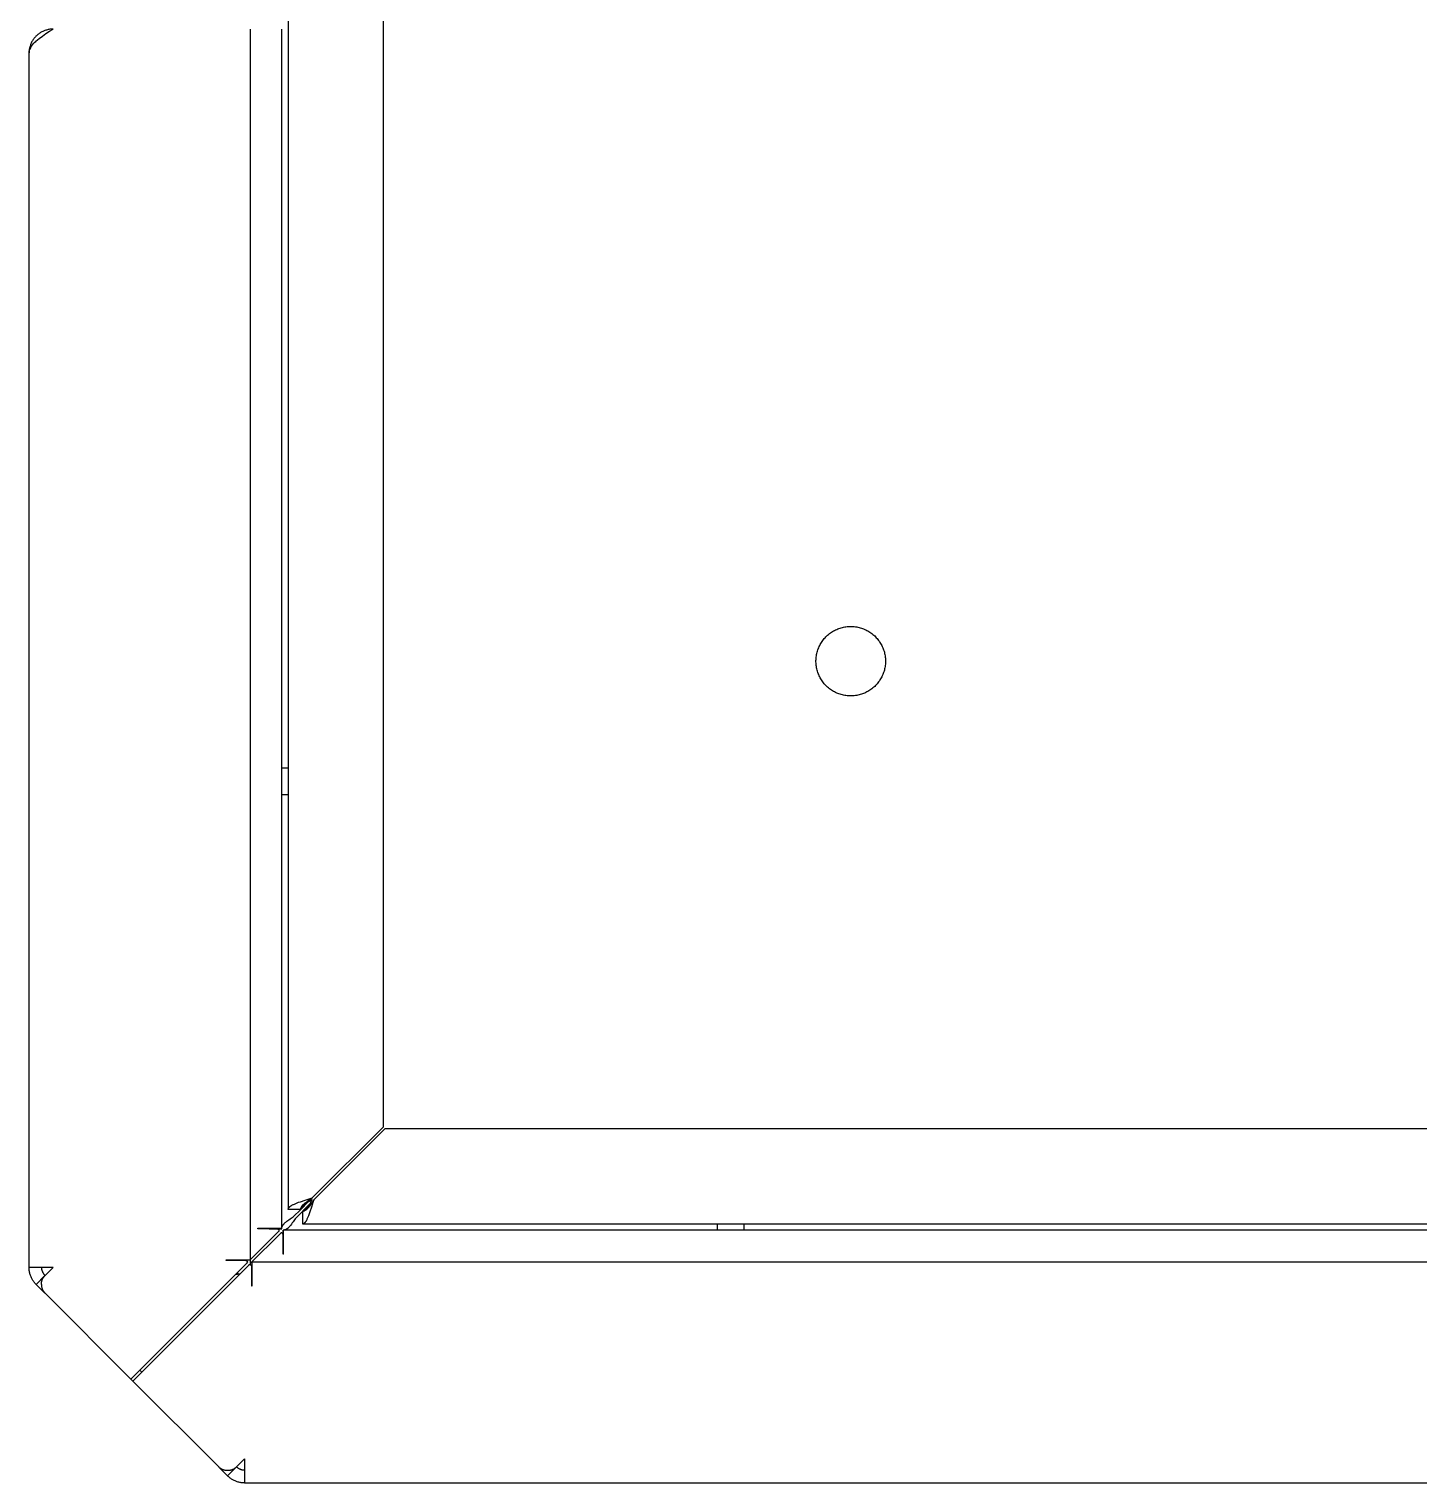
# Model space of a CAD drawing. Header units: millimetres. Extents: x -665 to 1920, y -373 to 1434.
# Drawn here: x 481.9 to 701.8, y -0.3 to 229.7 of the extents above; entities that cross this region are included whole.
import ezdxf

# ---------------------------------------------------------------- set-up
doc = ezdxf.new("R2010")
doc.units = ezdxf.units.MM
doc.header["$MEASUREMENT"] = 0
doc.layers.add('Utwórz2D linie widoczne', color=7, linetype='Continuous', true_color=0x000000)

msp = doc.modelspace()

# ---------------------------------------------------------------- linework, layer by layer
at = {"layer": 'Utwórz2D linie widoczne'}
for p, q in [((522.91, 416.43), (522.91, 43)), ((537.91, 403.43), (537.91, 56)), ((482.37, 227.74), (482.31, 227.62)), ((482.44, 227.85), (482.37, 227.74)), ((482.51, 227.96), (482.44, 227.85)), ((482.58, 228.07), (482.51, 227.96)), ((482.66, 228.18), (482.58, 228.07)), ((482.74, 228.28), (482.66, 228.18)), ((482.82, 228.38), (482.74, 228.28)), ((482.91, 228.48), (482.82, 228.38)), ((482.99, 227.79), (482.85, 227.65)), ((483, 228.58), (482.91, 228.48)), ((482.99, 227.79), (483.51, 228.21)), ((483.09, 228.67), (483, 228.58)), ((483.19, 228.76), (483.09, 228.67)), ((483.29, 228.84), (483.19, 228.76)), ((483.39, 228.93), (483.29, 228.84)), ((483.49, 229.01), (483.39, 228.93)), ((483.6, 229.08), (483.49, 229.01)), ((483.51, 228.21), (484.04, 228.61)), ((483.71, 229.15), (483.6, 229.08)), ((483.83, 229.22), (483.71, 229.15)), ((483.94, 229.28), (483.83, 229.22)), ((484.06, 229.34), (483.94, 229.28)), ((484.04, 228.61), (484.58, 229)), ((484.18, 229.39), (484.06, 229.34)), ((484.3, 229.45), (484.18, 229.39)), ((484.42, 229.49), (484.3, 229.45)), ((484.55, 229.53), (484.42, 229.49)), ((484.67, 229.57), (484.55, 229.53)), ((484.58, 229), (485.14, 229.37)), ((484.8, 229.61), (484.67, 229.57)), ((484.93, 229.64), (484.8, 229.61)), ((485.06, 229.66), (484.93, 229.64)), ((485.19, 229.68), (485.06, 229.66)), ((485.14, 229.37), (485.71, 229.72)), ((485.32, 229.7), (485.19, 229.68)), ((485.45, 229.71), (485.32, 229.7)), ((485.58, 229.71), (485.45, 229.71)), ((485.71, 229.72), (485.58, 229.71)), ((516.91, 229.72), (516.91, 35)), ((521.91, 40), (521.91, 229.72)), ((481.92, 226.24), (481.91, 226.11)), ((481.91, 226.11), (481.91, 225.98)), ((481.91, 226.02), (481.92, 226.07)), ((481.91, 225.97), (481.91, 226.02)), ((481.91, 225.92), (481.91, 225.97)), ((481.91, 33.82), (481.91, 225.92)), ((481.94, 226.37), (481.92, 226.24)), ((481.92, 226.12), (481.93, 226.17)), ((481.92, 226.07), (481.92, 226.12)), ((481.93, 226.17), (481.94, 226.22)), ((481.95, 226.5), (481.94, 226.37)), ((481.94, 226.22), (481.95, 226.27)), ((481.98, 226.63), (481.95, 226.5)), ((481.95, 226.27), (481.96, 226.32)), ((481.96, 226.32), (481.98, 226.37)), ((482, 226.76), (481.98, 226.63)), ((481.98, 226.37), (481.99, 226.42)), ((482.01, 226.48), (481.99, 226.42)), ((482.03, 226.88), (482, 226.76)), ((482.04, 226.54), (482.01, 226.48)), ((482.07, 227.01), (482.03, 226.88)), ((482.06, 226.6), (482.04, 226.54)), ((482.09, 226.66), (482.06, 226.6)), ((482.11, 227.14), (482.07, 227.01)), ((482.12, 226.72), (482.09, 226.66)), ((482.15, 227.26), (482.11, 227.14)), ((482.15, 226.78), (482.12, 226.72)), ((482.2, 227.38), (482.15, 227.26)), ((482.18, 226.84), (482.15, 226.78)), ((482.18, 226.84), (482.58, 227.37)), ((482.26, 227.5), (482.2, 227.38)), ((482.31, 227.62), (482.26, 227.5)), ((482.71, 227.52), (482.58, 227.37)), ((482.85, 227.65), (482.71, 227.52)), ((607.73, 133.29), (607.86, 133.43)), ((607.86, 133.43), (607.99, 133.57)), ((607.99, 133.57), (608.12, 133.71)), ((608.12, 133.71), (608.26, 133.83)), ((608.26, 133.83), (608.41, 133.96)), ((608.41, 133.96), (608.56, 134.08)), ((608.56, 134.08), (608.71, 134.19)), ((608.71, 134.19), (608.87, 134.3)), ((608.87, 134.3), (609.03, 134.4)), ((609.03, 134.4), (609.19, 134.5)), ((609.19, 134.5), (609.35, 134.59)), ((609.35, 134.59), (609.52, 134.67)), ((609.52, 134.67), (609.7, 134.75)), ((609.7, 134.75), (609.87, 134.83)), ((609.87, 134.83), (610.05, 134.89)), ((610.05, 134.89), (610.23, 134.95)), ((610.23, 134.95), (610.41, 135.01)), ((610.41, 135.01), (610.59, 135.06)), ((610.59, 135.06), (610.78, 135.1)), ((610.78, 135.1), (610.97, 135.14)), ((610.97, 135.14), (611.15, 135.16)), ((611.15, 135.16), (611.34, 135.19)), ((611.34, 135.19), (611.53, 135.2)), ((611.53, 135.2), (611.72, 135.21)), ((611.72, 135.21), (611.91, 135.22)), ((611.91, 135.22), (612.1, 135.21)), ((612.1, 135.21), (612.29, 135.2)), ((612.29, 135.2), (612.48, 135.19)), ((612.48, 135.19), (612.67, 135.16)), ((612.67, 135.16), (612.86, 135.14)), ((612.86, 135.14), (613.04, 135.1)), ((613.04, 135.1), (613.23, 135.06)), ((613.23, 135.06), (613.41, 135.01)), ((613.41, 135.01), (613.59, 134.95)), ((613.59, 134.95), (613.77, 134.89)), ((613.77, 134.89), (613.95, 134.83)), ((613.95, 134.83), (614.12, 134.75)), ((614.12, 134.75), (614.3, 134.67)), ((614.3, 134.67), (614.47, 134.59)), ((614.47, 134.59), (614.63, 134.5)), ((614.63, 134.5), (614.8, 134.4)), ((614.8, 134.4), (614.96, 134.3)), ((614.96, 134.3), (615.11, 134.19)), ((615.11, 134.19), (615.27, 134.08)), ((615.27, 134.08), (615.41, 133.96)), ((615.41, 133.96), (615.56, 133.83)), ((615.56, 133.83), (615.7, 133.71)), ((615.7, 133.71), (615.83, 133.57)), ((615.83, 133.57), (615.96, 133.43)), ((615.96, 133.43), (616.09, 133.29)), ((606.55, 130.94), (606.59, 131.13)), ((606.59, 131.13), (606.65, 131.31)), ((606.65, 131.31), (606.7, 131.49)), ((606.7, 131.49), (606.77, 131.67)), ((606.77, 131.67), (606.84, 131.84)), ((606.84, 131.84), (606.92, 132.02)), ((606.92, 132.02), (607, 132.19)), ((607, 132.19), (607.09, 132.36)), ((607.09, 132.36), (607.18, 132.52)), ((607.18, 132.52), (607.28, 132.68)), ((607.28, 132.68), (607.38, 132.84)), ((607.38, 132.84), (607.5, 133)), ((607.5, 133), (607.61, 133.15)), ((607.61, 133.15), (607.73, 133.29)), ((616.09, 133.29), (616.21, 133.15)), ((616.21, 133.15), (616.33, 133)), ((616.33, 133), (616.44, 132.84)), ((616.44, 132.84), (616.54, 132.68)), ((616.54, 132.68), (616.64, 132.52)), ((616.64, 132.52), (616.74, 132.36)), ((616.74, 132.36), (616.82, 132.19)), ((616.82, 132.19), (616.91, 132.02)), ((616.91, 132.02), (616.98, 131.84)), ((616.98, 131.84), (617.05, 131.67)), ((617.05, 131.67), (617.12, 131.49)), ((617.12, 131.49), (617.18, 131.31)), ((617.18, 131.31), (617.23, 131.13)), ((617.23, 131.13), (617.27, 130.94)), ((606.41, 129.81), (606.42, 130)), ((606.41, 129.62), (606.41, 129.81)), ((606.42, 129.43), (606.41, 129.62)), ((606.42, 130), (606.43, 130.19)), ((606.43, 129.24), (606.42, 129.43)), ((606.43, 130.19), (606.45, 130.38)), ((606.45, 129.05), (606.43, 129.24)), ((606.45, 130.38), (606.48, 130.57)), ((606.48, 128.87), (606.45, 129.05)), ((606.48, 130.57), (606.51, 130.76)), ((606.51, 128.68), (606.48, 128.87)), ((606.51, 130.76), (606.55, 130.94)), ((617.27, 130.94), (617.31, 130.76)), ((617.31, 130.76), (617.34, 130.57)), ((617.34, 128.87), (617.31, 128.68)), ((617.34, 130.57), (617.37, 130.38)), ((617.37, 129.05), (617.34, 128.87)), ((617.37, 130.38), (617.39, 130.19)), ((617.39, 129.24), (617.37, 129.05)), ((617.39, 130.19), (617.4, 130)), ((617.4, 129.43), (617.39, 129.24)), ((617.4, 130), (617.41, 129.81)), ((617.41, 129.62), (617.4, 129.43)), ((617.41, 129.81), (617.41, 129.62)), ((606.55, 128.49), (606.51, 128.68)), ((606.59, 128.31), (606.55, 128.49)), ((606.65, 128.13), (606.59, 128.31)), ((606.7, 127.95), (606.65, 128.13)), ((606.77, 127.77), (606.7, 127.95)), ((606.84, 127.59), (606.77, 127.77)), ((606.92, 127.42), (606.84, 127.59)), ((607, 127.25), (606.92, 127.42)), ((607.09, 127.08), (607, 127.25)), ((607.18, 126.91), (607.09, 127.08)), ((607.28, 126.75), (607.18, 126.91)), ((607.38, 126.59), (607.28, 126.75)), ((607.5, 126.44), (607.38, 126.59)), ((616.44, 126.59), (616.33, 126.44)), ((616.54, 126.75), (616.44, 126.59)), ((616.64, 126.91), (616.54, 126.75)), ((616.74, 127.08), (616.64, 126.91)), ((616.82, 127.25), (616.74, 127.08)), ((616.91, 127.42), (616.82, 127.25)), ((616.98, 127.59), (616.91, 127.42)), ((617.05, 127.77), (616.98, 127.59)), ((617.12, 127.95), (617.05, 127.77)), ((617.18, 128.13), (617.12, 127.95)), ((617.23, 128.31), (617.18, 128.13)), ((617.27, 128.49), (617.23, 128.31)), ((617.31, 128.68), (617.27, 128.49)), ((607.61, 126.29), (607.5, 126.44)), ((607.73, 126.14), (607.61, 126.29)), ((607.86, 126), (607.73, 126.14)), ((607.99, 125.86), (607.86, 126)), ((608.12, 125.73), (607.99, 125.86)), ((608.26, 125.6), (608.12, 125.73)), ((608.41, 125.48), (608.26, 125.6)), ((608.56, 125.36), (608.41, 125.48)), ((608.71, 125.25), (608.56, 125.36)), ((608.87, 125.14), (608.71, 125.25)), ((609.03, 125.03), (608.87, 125.14)), ((609.19, 124.94), (609.03, 125.03)), ((609.35, 124.85), (609.19, 124.94)), ((609.52, 124.76), (609.35, 124.85)), ((609.7, 124.68), (609.52, 124.76)), ((609.87, 124.61), (609.7, 124.68)), ((610.05, 124.54), (609.87, 124.61)), ((610.23, 124.48), (610.05, 124.54)), ((610.41, 124.43), (610.23, 124.48)), ((610.59, 124.38), (610.41, 124.43)), ((610.78, 124.33), (610.59, 124.38)), ((610.97, 124.3), (610.78, 124.33)), ((611.15, 124.27), (610.97, 124.3)), ((611.34, 124.25), (611.15, 124.27)), ((611.53, 124.23), (611.34, 124.25)), ((611.72, 124.22), (611.53, 124.23)), ((611.91, 124.22), (611.72, 124.22)), ((612.1, 124.22), (611.91, 124.22)), ((612.29, 124.23), (612.1, 124.22)), ((612.48, 124.25), (612.29, 124.23)), ((612.67, 124.27), (612.48, 124.25)), ((612.86, 124.3), (612.67, 124.27)), ((613.04, 124.33), (612.86, 124.3)), ((613.23, 124.38), (613.04, 124.33)), ((613.41, 124.43), (613.23, 124.38)), ((613.59, 124.48), (613.41, 124.43)), ((613.77, 124.54), (613.59, 124.48)), ((613.95, 124.61), (613.77, 124.54)), ((614.12, 124.68), (613.95, 124.61)), ((614.3, 124.76), (614.12, 124.68)), ((614.47, 124.85), (614.3, 124.76)), ((614.63, 124.94), (614.47, 124.85)), ((614.8, 125.03), (614.63, 124.94)), ((614.96, 125.14), (614.8, 125.03)), ((615.11, 125.25), (614.96, 125.14)), ((615.27, 125.36), (615.11, 125.25)), ((615.41, 125.48), (615.27, 125.36)), ((615.56, 125.6), (615.41, 125.48)), ((615.7, 125.73), (615.56, 125.6)), ((615.83, 125.86), (615.7, 125.73)), ((615.96, 126), (615.83, 125.86)), ((616.09, 126.14), (615.96, 126)), ((616.21, 126.29), (616.09, 126.14)), ((616.33, 126.44), (616.21, 126.29)), ((522.91, 112.82), (521.91, 112.82)), ((521.91, 108.62), (522.91, 108.62)), ((537.91, 56), (526.71, 44.8)), ((538.19, 55.72), (526.99, 44.52)), ((885.63, 55.72), (538.19, 55.72)), ((523.58, 43.69), (523.68, 43.74)), ((523.68, 43.74), (523.77, 43.79)), ((523.77, 43.79), (523.89, 43.84)), ((523.89, 43.84), (524.01, 43.89)), ((526.37, 43.9), (523.99, 41.52)), ((524.01, 43.89), (524.24, 43.99)), ((524.24, 43.99), (524.55, 44.11)), ((524.55, 44.11), (524.85, 44.21)), ((524.85, 44.21), (525.61, 44.46)), ((524.91, 43), (526.07, 44.17)), ((525.23, 43.69), (525.27, 43.74)), ((525.27, 43.74), (525.32, 43.79)), ((525.32, 43.79), (525.37, 43.84)), ((525.41, 43.74), (525.35, 43.69)), ((525.37, 43.84), (525.43, 43.89)), ((525.47, 43.78), (525.41, 43.74)), ((525.43, 43.89), (525.48, 43.94)), ((525.52, 43.82), (525.47, 43.78)), ((525.48, 43.94), (525.54, 43.99)), ((525.58, 43.86), (525.52, 43.82)), ((525.54, 43.99), (525.61, 44.05)), ((525.72, 43.95), (525.58, 43.86)), ((525.61, 44.46), (526.71, 44.8)), ((525.61, 44.05), (525.68, 44.1)), ((525.68, 44.1), (525.83, 44.21)), ((525.86, 44.04), (525.72, 43.95)), ((525.83, 44.21), (526.01, 44.34)), ((526.03, 44.14), (525.86, 44.04)), ((526.01, 44.34), (526.19, 44.46)), ((526.71, 44.52), (526.03, 44.14)), ((526.19, 44.46), (526.71, 44.8)), ((526.24, 43.67), (526.34, 43.84)), ((526.34, 43.84), (526.71, 44.52)), ((526.53, 43.81), (526.41, 43.64)), ((526.66, 43.99), (526.53, 43.81)), ((526.99, 44.52), (526.66, 43.99)), ((526.66, 43.41), (526.99, 44.52)), ((522.91, 43.05), (522.92, 43.06)), ((522.91, 43.03), (522.91, 43.05)), ((522.91, 43.02), (522.91, 43.03)), ((522.91, 43.01), (522.91, 43.02)), ((522.91, 43), (522.91, 43.01)), ((524.91, 43), (522.91, 43)), ((522.92, 43.09), (522.92, 43.1)), ((522.92, 43.1), (522.93, 43.1)), ((522.92, 43.08), (522.92, 43.09)), ((522.92, 43.07), (522.92, 43.08)), ((522.92, 43.06), (522.92, 43.07)), ((522.93, 43.12), (522.94, 43.13)), ((522.93, 43.1), (522.93, 43.12)), ((522.94, 43.14), (522.95, 43.15)), ((522.94, 43.13), (522.94, 43.14)), ((522.95, 43.17), (522.96, 43.18)), ((522.95, 43.15), (522.95, 43.17)), ((522.96, 43.19), (522.97, 43.2)), ((522.96, 43.18), (522.96, 43.19)), ((522.97, 43.2), (522.98, 43.21)), ((522.98, 43.23), (522.99, 43.24)), ((522.98, 43.21), (522.98, 43.23)), ((522.99, 43.24), (523, 43.25)), ((523, 43.25), (523.01, 43.26)), ((523.01, 43.26), (523.02, 43.27)), ((523.02, 43.28), (523.04, 43.29)), ((523.02, 43.27), (523.02, 43.28)), ((523.03, 41.36), (523.2, 41.48)), ((523.04, 43.29), (523.05, 43.31)), ((523.05, 43.31), (523.06, 43.32)), ((523.06, 43.32), (523.07, 43.33)), ((523.07, 43.33), (523.1, 43.36)), ((523.1, 43.36), (523.12, 43.38)), ((523.12, 43.38), (523.15, 43.41)), ((523.15, 43.41), (523.18, 43.43)), ((523.18, 43.43), (523.21, 43.46)), ((523.2, 41.48), (523.71, 41.8)), ((523.21, 43.46), (523.24, 43.48)), ((523.24, 43.48), (523.28, 43.51)), ((523.28, 43.51), (523.32, 43.54)), ((523.32, 43.54), (523.36, 43.56)), ((523.36, 43.56), (523.4, 43.58)), ((523.4, 43.58), (523.49, 43.64)), ((523.49, 43.64), (523.58, 43.69)), ((523.99, 41.52), (523.67, 41.01)), ((523.71, 41.8), (524.91, 43)), ((524.91, 43.07), (524.92, 43.1)), ((524.91, 43.05), (524.91, 43.07)), ((524.92, 43.07), (524.91, 43.06)), ((524.91, 43.06), (524.91, 43.05)), ((524.91, 43.02), (524.91, 43.05)), ((524.91, 43), (524.91, 43.02)), ((524.92, 43.12), (524.93, 43.14)), ((524.92, 43.1), (524.92, 43.12)), ((524.93, 43.12), (524.92, 43.11)), ((524.92, 43.11), (524.92, 43.1)), ((524.92, 43.1), (524.92, 43.09)), ((524.92, 43.09), (524.92, 43.08)), ((524.92, 43.08), (524.92, 43.07)), ((524.93, 43.17), (524.94, 43.19)), ((524.93, 43.14), (524.93, 43.17)), ((524.94, 43.16), (524.93, 43.14)), ((524.93, 43.14), (524.93, 43.12)), ((524.94, 43.22), (524.95, 43.24)), ((524.94, 43.19), (524.94, 43.22)), ((524.95, 43.2), (524.94, 43.18)), ((524.94, 43.18), (524.94, 43.16)), ((524.95, 43.24), (524.96, 43.26)), ((524.96, 43.22), (524.95, 43.2)), ((524.96, 43.26), (524.97, 43.29)), ((524.97, 43.24), (524.96, 43.22)), ((524.97, 43.29), (524.98, 43.31)), ((524.98, 43.26), (524.97, 43.24)), ((524.98, 43.31), (524.99, 43.34)), ((524.99, 43.28), (524.98, 43.26)), ((524.99, 43.34), (525, 43.36)), ((525, 43.3), (524.99, 43.28)), ((525, 43.36), (525.01, 43.38)), ((525.01, 43.32), (525, 43.3)), ((525.01, 43.38), (525.02, 43.41)), ((525.02, 43.34), (525.01, 43.32)), ((525.02, 43.41), (525.04, 43.44)), ((525.03, 43.36), (525.02, 43.34)), ((525.05, 43.38), (525.03, 43.36)), ((525.04, 43.44), (525.05, 43.46)), ((525.05, 43.46), (525.07, 43.49)), ((525.07, 43.4), (525.05, 43.38)), ((525.07, 43.49), (525.09, 43.51)), ((525.08, 43.42), (525.07, 43.4)), ((525.1, 43.44), (525.08, 43.42)), ((525.09, 43.51), (525.1, 43.54)), ((525.1, 43.54), (525.12, 43.56)), ((525.11, 43.46), (525.1, 43.44)), ((525.13, 43.48), (525.11, 43.46)), ((525.12, 43.56), (525.14, 43.58)), ((525.17, 43.52), (525.13, 43.48)), ((525.14, 43.58), (525.16, 43.61)), ((525.16, 43.61), (525.18, 43.64)), ((525.19, 43.54), (525.17, 43.52)), ((525.18, 43.64), (525.23, 43.69)), ((525.21, 43.57), (525.19, 43.54)), ((525.22, 42.72), (525.19, 42.72)), ((525.19, 42.72), (525.19, 40.72)), ((525.26, 43.61), (525.21, 43.57)), ((525.24, 42.72), (525.22, 42.72)), ((525.27, 42.72), (525.24, 42.72)), ((525.24, 42.72), (525.25, 42.72)), ((525.25, 42.72), (525.26, 42.72)), ((525.31, 43.65), (525.26, 43.61)), ((525.26, 42.72), (525.27, 42.72)), ((525.29, 42.72), (525.27, 42.72)), ((525.27, 42.72), (525.28, 42.72)), ((525.28, 42.72), (525.29, 42.73)), ((525.31, 42.73), (525.29, 42.72)), ((525.29, 42.73), (525.3, 42.73)), ((525.3, 42.73), (525.32, 42.73)), ((525.35, 43.69), (525.31, 43.65)), ((525.34, 42.73), (525.31, 42.73)), ((525.32, 42.73), (525.34, 42.74)), ((525.36, 42.74), (525.34, 42.73)), ((525.34, 42.74), (525.36, 42.74)), ((525.36, 42.74), (525.37, 42.75)), ((525.39, 42.74), (525.36, 42.74)), ((525.37, 42.75), (525.39, 42.76)), ((525.39, 42.76), (525.41, 42.76)), ((525.41, 42.75), (525.39, 42.74)), ((525.41, 42.76), (525.44, 42.77)), ((525.43, 42.76), (525.41, 42.75)), ((525.46, 42.76), (525.43, 42.76)), ((525.44, 42.77), (525.46, 42.78)), ((525.46, 42.78), (525.48, 42.79)), ((525.48, 42.77), (525.46, 42.76)), ((525.48, 42.79), (525.5, 42.8)), ((525.51, 42.78), (525.48, 42.77)), ((525.5, 42.8), (525.52, 42.82)), ((525.53, 42.79), (525.51, 42.78)), ((525.52, 42.82), (525.54, 42.83)), ((525.55, 42.8), (525.53, 42.79)), ((525.54, 42.83), (525.55, 42.84)), ((525.55, 42.84), (525.58, 42.86)), ((525.58, 42.82), (525.55, 42.8)), ((525.58, 42.86), (525.6, 42.87)), ((525.6, 42.83), (525.58, 42.82)), ((525.6, 42.87), (525.62, 42.89)), ((525.63, 42.85), (525.6, 42.83)), ((525.62, 42.89), (525.64, 42.9)), ((525.65, 42.86), (525.63, 42.85)), ((525.64, 42.9), (525.66, 42.92)), ((525.68, 42.88), (525.65, 42.86)), ((525.66, 42.92), (525.68, 42.94)), ((525.68, 42.94), (525.72, 42.97)), ((525.71, 42.89), (525.68, 42.88)), ((525.73, 42.91), (525.71, 42.89)), ((525.72, 42.97), (525.74, 43)), ((525.75, 42.93), (525.73, 42.91)), ((525.74, 43), (525.76, 43.02)), ((525.78, 42.95), (525.75, 42.93)), ((525.76, 43.02), (525.8, 43.06)), ((525.81, 42.97), (525.78, 42.95)), ((525.8, 43.06), (525.85, 43.11)), ((525.83, 42.99), (525.81, 42.97)), ((525.88, 43.03), (525.83, 42.99)), ((525.85, 43.11), (525.89, 43.16)), ((525.93, 43.08), (525.88, 43.03)), ((525.89, 43.16), (525.93, 43.22)), ((525.89, 41.39), (525.93, 41.48)), ((525.93, 43.22), (525.97, 43.27)), ((525.98, 43.13), (525.93, 43.08)), ((525.93, 41.48), (525.98, 41.58)), ((525.97, 43.27), (526.02, 43.33)), ((526.03, 43.18), (525.98, 43.13)), ((525.98, 41.58), (526.03, 41.7)), ((526.02, 43.33), (526.06, 43.39)), ((526.09, 43.23), (526.03, 43.18)), ((526.03, 41.7), (526.09, 41.81)), ((526.06, 43.39), (526.15, 43.53)), ((526.13, 43.29), (526.09, 43.23)), ((526.09, 41.81), (526.18, 42.05)), ((526.18, 43.35), (526.13, 43.29)), ((526.15, 43.53), (526.24, 43.67)), ((526.24, 43.42), (526.18, 43.35)), ((526.18, 42.05), (526.3, 42.35)), ((526.3, 43.49), (526.24, 43.42)), ((526.41, 43.64), (526.3, 43.49)), ((526.3, 42.35), (526.41, 42.66)), ((526.41, 42.66), (526.66, 43.41)), ((516.91, 35), (521.38, 39.48)), ((521.67, 39.19), (516.91, 34.44)), ((518.11, 40), (521.91, 40)), ((518.11, 39.9), (518.11, 40)), ((521.21, 39.9), (518.11, 39.9)), ((519.91, 39.93), (519.91, 40)), ((519.91, 39.93), (521.91, 39.93)), ((521.21, 39.9), (521.21, 39.9)), ((521.21, 39.9), (521.22, 39.9)), ((521.22, 39.9), (521.23, 39.9)), ((521.23, 39.9), (521.24, 39.9)), ((521.24, 39.9), (521.25, 39.9)), ((521.25, 39.9), (521.26, 39.9)), ((521.26, 39.9), (521.26, 39.9)), ((521.26, 39.9), (521.27, 39.89)), ((521.27, 39.89), (521.28, 39.89)), ((521.28, 39.89), (521.29, 39.89)), ((521.29, 39.89), (521.3, 39.89)), ((521.3, 39.89), (521.31, 39.88)), ((521.31, 39.88), (521.31, 39.88)), ((521.31, 39.88), (521.32, 39.87)), ((521.32, 39.87), (521.33, 39.87)), ((521.33, 39.87), (521.34, 39.87)), ((521.34, 39.87), (521.34, 39.86)), ((521.34, 39.86), (521.35, 39.86)), ((521.35, 39.86), (521.36, 39.85)), ((521.36, 39.85), (521.36, 39.85)), ((521.36, 39.85), (521.37, 39.84)), ((521.37, 39.84), (521.38, 39.84)), ((521.38, 39.84), (521.38, 39.83)), ((521.38, 39.83), (521.39, 39.82)), ((521.39, 39.48), (521.38, 39.48)), ((521.39, 39.82), (521.39, 39.82)), ((521.39, 39.82), (521.4, 39.81)), ((521.4, 39.5), (521.39, 39.49)), ((521.39, 39.49), (521.39, 39.48)), ((521.4, 39.81), (521.4, 39.8)), ((521.4, 39.8), (521.41, 39.8)), ((521.41, 39.51), (521.4, 39.5)), ((521.4, 39.5), (521.4, 39.5)), ((521.41, 39.8), (521.41, 39.79)), ((521.41, 39.79), (521.42, 39.78)), ((521.42, 39.52), (521.41, 39.52)), ((521.41, 39.52), (521.41, 39.51)), ((521.42, 39.78), (521.42, 39.78)), ((521.42, 39.78), (521.43, 39.77)), ((521.43, 39.54), (521.42, 39.53)), ((521.42, 39.53), (521.42, 39.52)), ((521.43, 39.77), (521.43, 39.76)), ((521.43, 39.76), (521.43, 39.75)), ((521.43, 39.75), (521.44, 39.74)), ((521.44, 39.56), (521.43, 39.55)), ((521.43, 39.55), (521.43, 39.55)), ((521.43, 39.55), (521.43, 39.54)), ((521.44, 39.74), (521.44, 39.74)), ((521.44, 39.74), (521.44, 39.73)), ((521.44, 39.73), (521.45, 39.72)), ((521.45, 39.59), (521.44, 39.58)), ((521.44, 39.58), (521.44, 39.57)), ((521.44, 39.57), (521.44, 39.56)), ((521.45, 39.72), (521.45, 39.71)), ((521.45, 39.71), (521.45, 39.7)), ((521.45, 39.7), (521.45, 39.7)), ((521.45, 39.7), (521.45, 39.69)), ((521.45, 39.69), (521.45, 39.68)), ((521.45, 39.68), (521.45, 39.67)), ((521.45, 39.67), (521.46, 39.66)), ((521.46, 39.64), (521.45, 39.64)), ((521.45, 39.64), (521.45, 39.63)), ((521.45, 39.63), (521.45, 39.62)), ((521.45, 39.62), (521.45, 39.61)), ((521.45, 39.61), (521.45, 39.6)), ((521.45, 39.6), (521.45, 39.59)), ((521.45, 39.59), (521.45, 39.59)), ((521.46, 39.66), (521.46, 39.65)), ((521.46, 39.65), (521.46, 39.64)), ((521.68, 39.21), (521.67, 39.2)), ((521.67, 39.2), (521.67, 39.19)), ((521.69, 39.22), (521.68, 39.21)), ((521.68, 39.21), (521.68, 39.21)), ((521.7, 39.22), (521.69, 39.22)), ((521.71, 39.23), (521.7, 39.22)), ((521.72, 39.23), (521.71, 39.23)), ((521.71, 39.23), (521.71, 39.23)), ((521.73, 39.24), (521.72, 39.23)), ((521.74, 39.24), (521.73, 39.24)), ((521.75, 39.25), (521.74, 39.25)), ((521.74, 39.25), (521.74, 39.24)), ((521.76, 39.25), (521.75, 39.25)), ((521.77, 39.26), (521.76, 39.25)), ((521.78, 39.26), (521.77, 39.26)), ((521.79, 39.26), (521.78, 39.26)), ((521.78, 39.26), (521.78, 39.26)), ((521.8, 39.26), (521.79, 39.26)), ((521.81, 39.26), (521.8, 39.26)), ((521.82, 39.27), (521.81, 39.26)), ((521.83, 39.27), (521.82, 39.27)), ((521.84, 39.27), (521.83, 39.27)), ((521.85, 39.27), (521.84, 39.27)), ((521.84, 39.27), (521.84, 39.27)), ((521.86, 39.27), (521.85, 39.27)), ((521.87, 39.26), (521.86, 39.27)), ((521.88, 39.26), (521.87, 39.26)), ((521.89, 39.26), (521.88, 39.26)), ((521.9, 39.26), (521.89, 39.26)), ((521.91, 39.26), (521.9, 39.26)), ((521.9, 39.26), (521.9, 39.26)), ((521.91, 40.08), (521.92, 40.11)), ((521.91, 40.06), (521.91, 40.08)), ((521.91, 40.04), (521.91, 40.06)), ((521.91, 40.03), (521.91, 40.04)), ((521.91, 39.93), (521.91, 40)), ((521.92, 39.25), (521.91, 39.26)), ((521.92, 40.16), (521.93, 40.18)), ((521.92, 40.13), (521.92, 40.16)), ((521.92, 40.11), (521.92, 40.13)), ((521.93, 39.25), (521.92, 39.25)), ((521.93, 40.18), (521.94, 40.2)), ((521.94, 39.25), (521.93, 39.25)), ((521.94, 40.23), (521.95, 40.25)), ((521.94, 40.2), (521.94, 40.23)), ((521.95, 39.24), (521.94, 39.25)), ((521.95, 40.25), (521.96, 40.28)), ((521.96, 39.24), (521.95, 39.24)), ((521.95, 39.24), (521.95, 39.24)), ((521.96, 40.28), (521.97, 40.3)), ((521.97, 39.23), (521.96, 39.24)), ((521.97, 40.3), (521.98, 40.33)), ((521.98, 39.23), (521.97, 39.23)), ((521.98, 40.33), (521.99, 40.35)), ((521.98, 39.22), (521.98, 39.23)), ((521.99, 39.22), (521.98, 39.22)), ((521.99, 40.35), (522, 40.37)), ((522, 39.21), (521.99, 39.22)), ((522, 40.37), (522.01, 40.4)), ((522.01, 39.2), (522, 39.21)), ((522, 39.21), (522, 39.21)), ((522.01, 40.4), (522.03, 40.42)), ((522.02, 39.2), (522.01, 39.2)), ((522.02, 39.19), (522.02, 39.2)), ((522.03, 39.18), (522.02, 39.19)), ((522.03, 40.42), (522.04, 40.44)), ((522.04, 39.17), (522.03, 39.18)), ((522.03, 39.18), (522.03, 39.18)), ((522.04, 40.44), (522.06, 40.47)), ((522.04, 39.16), (522.04, 39.17)), ((522.05, 39.16), (522.04, 39.16)), ((522.05, 39.15), (522.05, 39.16)), ((522.06, 39.14), (522.05, 39.15)), ((522.06, 40.47), (522.07, 40.49)), ((522.06, 39.13), (522.06, 39.14)), ((522.07, 39.13), (522.06, 39.13)), ((522.07, 40.49), (522.09, 40.52)), ((522.07, 39.12), (522.07, 39.13)), ((522.07, 39.11), (522.07, 39.12)), ((522.08, 39.1), (522.07, 39.11)), ((522.08, 39.09), (522.08, 39.1)), ((522.09, 40.52), (522.1, 40.54)), ((522.1, 40.54), (522.12, 40.56)), ((522.12, 40.56), (522.16, 40.61)), ((522.12, 37.72), (522.12, 39.72)), ((522.19, 39.72), (522.12, 39.72)), ((522.16, 40.61), (522.18, 40.64)), ((522.18, 40.64), (522.2, 40.66)), ((522.19, 35.92), (522.19, 39.72)), ((901.63, 39.72), (522.19, 39.72)), ((522.2, 40.66), (522.25, 40.71)), ((522.23, 39.72), (522.22, 39.72)), ((522.25, 39.72), (522.23, 39.72)), ((522.25, 40.71), (522.29, 40.76)), ((522.27, 39.72), (522.25, 39.72)), ((522.29, 39.73), (522.27, 39.72)), ((522.29, 40.76), (522.34, 40.81)), ((522.32, 39.73), (522.29, 39.73)), ((522.34, 39.74), (522.32, 39.73)), ((522.34, 40.81), (522.4, 40.87)), ((522.37, 39.74), (522.34, 39.74)), ((522.39, 39.75), (522.37, 39.74)), ((522.42, 39.75), (522.39, 39.75)), ((522.4, 40.87), (522.45, 40.92)), ((522.44, 39.76), (522.42, 39.75)), ((522.47, 39.77), (522.44, 39.76)), ((522.45, 40.92), (522.51, 40.97)), ((522.49, 39.78), (522.47, 39.77)), ((522.51, 39.79), (522.49, 39.78)), ((522.51, 40.97), (522.57, 41.02)), ((522.54, 39.8), (522.51, 39.79)), ((522.56, 39.81), (522.54, 39.8)), ((522.59, 39.83), (522.56, 39.81)), ((522.57, 41.02), (522.64, 41.07)), ((522.61, 39.84), (522.59, 39.83)), ((522.63, 39.85), (522.61, 39.84)), ((522.66, 39.87), (522.63, 39.85)), ((522.64, 41.07), (522.71, 41.13)), ((522.68, 39.88), (522.66, 39.87)), ((522.71, 39.9), (522.68, 39.88)), ((522.71, 41.13), (522.86, 41.24)), ((522.73, 39.91), (522.71, 39.9)), ((522.75, 39.93), (522.73, 39.91)), ((522.8, 39.97), (522.75, 39.93)), ((522.83, 39.99), (522.8, 39.97)), ((522.85, 40.01), (522.83, 39.99)), ((522.9, 40.06), (522.85, 40.01)), ((522.86, 41.24), (523.03, 41.36)), ((522.95, 40.1), (522.9, 40.06)), ((523, 40.15), (522.95, 40.1)), ((523.05, 40.21), (523, 40.15)), ((523.11, 40.26), (523.05, 40.21)), ((523.16, 40.32), (523.11, 40.26)), ((523.2, 40.38), (523.16, 40.32)), ((523.26, 40.45), (523.2, 40.38)), ((523.32, 40.52), (523.26, 40.45)), ((523.43, 40.67), (523.32, 40.52)), ((523.55, 40.84), (523.43, 40.67)), ((523.67, 41.01), (523.55, 40.84)), ((525.19, 40.72), (525.21, 40.72)), ((525.19, 40.72), (898.63, 40.72)), ((525.21, 40.72), (525.22, 40.72)), ((525.22, 40.72), (525.23, 40.72)), ((525.23, 40.72), (525.24, 40.72)), ((525.24, 40.72), (525.25, 40.72)), ((525.25, 40.72), (525.26, 40.72)), ((525.26, 40.72), (525.27, 40.73)), ((525.27, 40.73), (525.28, 40.73)), ((525.28, 40.73), (525.29, 40.73)), ((525.29, 40.73), (525.3, 40.73)), ((525.3, 40.73), (525.31, 40.74)), ((525.31, 40.74), (525.32, 40.74)), ((525.32, 40.74), (525.34, 40.75)), ((525.34, 40.75), (525.35, 40.75)), ((525.35, 40.75), (525.36, 40.76)), ((525.36, 40.76), (525.37, 40.76)), ((525.37, 40.76), (525.39, 40.77)), ((525.39, 40.77), (525.4, 40.78)), ((525.4, 40.78), (525.41, 40.78)), ((525.41, 40.78), (525.42, 40.79)), ((525.42, 40.79), (525.43, 40.8)), ((525.43, 40.8), (525.44, 40.81)), ((525.44, 40.81), (525.45, 40.81)), ((525.45, 40.81), (525.46, 40.82)), ((525.46, 40.82), (525.48, 40.83)), ((525.48, 40.83), (525.49, 40.84)), ((525.49, 40.84), (525.5, 40.85)), ((525.5, 40.85), (525.51, 40.87)), ((525.51, 40.87), (525.53, 40.88)), ((525.53, 40.88), (525.54, 40.89)), ((525.54, 40.89), (525.55, 40.9)), ((525.55, 40.9), (525.58, 40.93)), ((525.58, 40.93), (525.6, 40.96)), ((525.6, 40.96), (525.63, 40.99)), ((525.63, 40.99), (525.65, 41.02)), ((525.65, 41.02), (525.68, 41.05)), ((525.68, 41.05), (525.7, 41.09)), ((525.7, 41.09), (525.73, 41.13)), ((525.73, 41.13), (525.75, 41.16)), ((525.75, 41.16), (525.78, 41.2)), ((525.78, 41.2), (525.83, 41.29)), ((525.83, 41.29), (525.89, 41.39)), ((590.81, 39.72), (590.81, 40.72)), ((595.01, 40.72), (595.01, 39.72)), ((522.08, 39.08), (522.08, 39.09)), ((522.09, 39.07), (522.08, 39.08)), ((522.08, 39.08), (522.08, 39.08)), ((522.09, 39.06), (522.09, 39.07)), ((522.09, 39.05), (522.09, 39.06)), ((522.09, 39.04), (522.09, 39.05)), ((522.09, 39.03), (522.09, 39.04)), ((522.09, 39.02), (522.09, 39.03)), ((522.09, 39.03), (522.09, 39.03)), ((522.09, 35.92), (522.09, 39.02)), ((522.19, 37.72), (522.12, 37.72)), ((513.11, 35), (516.91, 35)), ((513.11, 34.9), (513.11, 35)), ((516.21, 34.9), (513.11, 34.9)), ((514.91, 35), (514.91, 34.9)), ((516.21, 34.9), (516.21, 34.9)), ((516.21, 34.9), (516.22, 34.9)), ((516.22, 34.9), (516.23, 34.9)), ((516.23, 34.9), (516.24, 34.9)), ((516.24, 34.9), (516.25, 34.9)), ((516.25, 34.9), (516.26, 34.9)), ((516.26, 34.9), (516.26, 34.9)), ((516.26, 34.9), (516.27, 34.89)), ((516.27, 34.89), (516.28, 34.89)), ((516.28, 34.89), (516.29, 34.89)), ((516.29, 34.89), (516.3, 34.89)), ((516.3, 34.89), (516.31, 34.88)), ((516.31, 34.88), (516.31, 34.88)), ((516.31, 34.88), (516.32, 34.87)), ((516.32, 34.87), (516.33, 34.87)), ((516.33, 34.87), (516.34, 34.87)), ((516.34, 34.87), (516.34, 34.86)), ((516.34, 34.86), (516.35, 34.86)), ((516.35, 34.86), (516.36, 34.85)), ((516.36, 34.85), (516.36, 34.85)), ((516.36, 34.85), (516.37, 34.84)), ((516.37, 34.84), (516.38, 34.84)), ((516.38, 34.84), (516.38, 34.83)), ((516.38, 34.83), (516.39, 34.82)), ((516.39, 34.82), (516.39, 34.82)), ((516.39, 34.82), (516.4, 34.81)), ((516.4, 34.81), (516.4, 34.8)), ((516.4, 34.8), (516.41, 34.8)), ((516.4, 34.5), (516.41, 34.51)), ((516.4, 34.5), (516.4, 34.5)), ((516.41, 34.8), (516.41, 34.79)), ((516.41, 34.79), (516.42, 34.78)), ((516.41, 34.51), (516.41, 34.52)), ((516.41, 34.52), (516.42, 34.52)), ((516.42, 34.78), (516.42, 34.78)), ((516.42, 34.78), (516.43, 34.77)), ((516.42, 34.53), (516.43, 34.54)), ((516.42, 34.52), (516.42, 34.53)), ((516.43, 34.77), (516.43, 34.76)), ((516.43, 34.76), (516.43, 34.75)), ((516.43, 34.75), (516.44, 34.74)), ((516.43, 34.55), (516.44, 34.56)), ((516.43, 34.54), (516.43, 34.55)), ((516.43, 34.55), (516.43, 34.55)), ((516.44, 34.74), (516.44, 34.74)), ((516.44, 34.74), (516.44, 34.73)), ((516.44, 34.73), (516.45, 34.72)), ((516.44, 34.58), (516.45, 34.59)), ((516.44, 34.57), (516.44, 34.58)), ((516.44, 34.56), (516.44, 34.57)), ((516.45, 34.72), (516.45, 34.71)), ((516.45, 34.71), (516.45, 34.7)), ((516.45, 34.7), (516.45, 34.7)), ((516.45, 34.7), (516.45, 34.69)), ((516.45, 34.69), (516.45, 34.68)), ((516.45, 34.68), (516.45, 34.67)), ((516.45, 34.67), (516.46, 34.66)), ((516.45, 34.63), (516.45, 34.64)), ((516.45, 34.64), (516.46, 34.64)), ((516.45, 34.62), (516.45, 34.63)), ((516.45, 34.61), (516.45, 34.62)), ((516.45, 34.6), (516.45, 34.61)), ((516.45, 34.59), (516.45, 34.6)), ((516.45, 34.59), (516.45, 34.59)), ((516.46, 34.66), (516.46, 34.65)), ((516.46, 34.64), (516.46, 34.65)), ((516.91, 35), (516.91, 34.26)), ((517.19, 34.72), (517.21, 34.72)), ((517.19, 30.92), (517.19, 34.72)), ((517.21, 34.72), (906.61, 34.72)), ((522.19, 35.92), (522.09, 35.92)), ((485.71, 33.82), (481.91, 33.82)), ((481.91, 33.69), (481.91, 33.82)), ((481.92, 33.56), (481.91, 33.69)), ((481.93, 33.43), (481.92, 33.56)), ((481.94, 33.3), (481.93, 33.43)), ((481.96, 33.18), (481.94, 33.3)), ((481.99, 33.05), (481.96, 33.18)), ((482.02, 32.92), (481.99, 33.05)), ((482.05, 32.8), (482.02, 32.92)), ((482.09, 32.67), (482.05, 32.8)), ((482.13, 32.55), (482.09, 32.67)), ((482.17, 32.43), (482.13, 32.55)), ((482.22, 32.31), (482.17, 32.43)), ((482.28, 32.19), (482.22, 32.31)), ((484.4, 32.51), (483.02, 31.13)), ((483.91, 33.76), (483.91, 33.82)), ((483.91, 33.7), (483.91, 33.76)), ((483.92, 33.64), (483.91, 33.7)), ((483.93, 33.58), (483.92, 33.64)), ((483.94, 33.52), (483.93, 33.58)), ((483.95, 33.45), (483.94, 33.52)), ((483.96, 33.39), (483.95, 33.45)), ((483.98, 33.34), (483.96, 33.39)), ((483.99, 33.28), (483.98, 33.34)), ((484.01, 33.22), (483.99, 33.28)), ((484.03, 33.16), (484.01, 33.22)), ((484.06, 33.1), (484.03, 33.16)), ((484.08, 33.05), (484.06, 33.1)), ((484.11, 32.99), (484.08, 33.05)), ((484.14, 32.94), (484.11, 32.99)), ((484.17, 32.89), (484.14, 32.94)), ((484.14, 32.17), (484.18, 32.23)), ((484.2, 32.83), (484.17, 32.89)), ((484.18, 32.23), (484.22, 32.29)), ((484.24, 32.78), (484.2, 32.83)), ((484.22, 32.29), (484.26, 32.34)), ((484.27, 32.73), (484.24, 32.78)), ((484.26, 32.34), (484.3, 32.4)), ((484.31, 32.69), (484.27, 32.73)), ((484.3, 32.4), (484.34, 32.45)), ((484.35, 32.64), (484.31, 32.69)), ((484.34, 32.45), (484.39, 32.5)), ((484.39, 32.59), (484.35, 32.64)), ((484.44, 32.55), (484.39, 32.59)), ((484.39, 32.5), (484.44, 32.55)), ((485.71, 33.82), (484.44, 32.55)), ((498.03, 16.12), (516.38, 34.48)), ((498.31, 15.84), (516.67, 34.19)), ((514.63, 32.72), (514.91, 32.72)), ((514.91, 33), (514.91, 32.72)), ((515.19, 32.72), (514.91, 32.72)), ((516.38, 34.48), (516.39, 34.48)), ((516.39, 34.49), (516.4, 34.5)), ((516.39, 34.48), (516.39, 34.49)), ((516.67, 34.19), (516.67, 34.2)), ((516.67, 34.2), (516.68, 34.2)), ((516.68, 34.21), (516.69, 34.22)), ((516.68, 34.2), (516.68, 34.21)), ((516.69, 34.22), (516.7, 34.22)), ((516.7, 34.22), (516.7, 34.23)), ((516.7, 34.23), (516.71, 34.23)), ((516.71, 34.23), (516.72, 34.23)), ((516.72, 34.23), (516.73, 34.24)), ((516.73, 34.24), (516.74, 34.25)), ((516.73, 34.24), (516.73, 34.24)), ((516.74, 34.25), (516.75, 34.25)), ((516.75, 34.25), (516.76, 34.25)), ((516.76, 34.25), (516.77, 34.25)), ((516.77, 34.25), (516.77, 34.26)), ((516.77, 34.26), (516.78, 34.26)), ((516.78, 34.26), (516.79, 34.26)), ((516.79, 34.26), (516.8, 34.26)), ((516.8, 34.26), (516.81, 34.26)), ((516.81, 34.26), (516.82, 34.27)), ((516.82, 34.27), (516.82, 34.27)), ((516.82, 34.27), (516.83, 34.27)), ((516.83, 34.27), (516.84, 34.27)), ((516.84, 34.27), (516.85, 34.27)), ((516.85, 34.27), (516.86, 34.27)), ((516.86, 34.27), (516.87, 34.27)), ((516.87, 34.27), (516.88, 34.26)), ((516.88, 34.26), (516.88, 34.26)), ((516.88, 34.26), (516.89, 34.26)), ((516.89, 34.26), (516.9, 34.26)), ((516.9, 34.26), (516.91, 34.26)), ((516.91, 34.26), (516.92, 34.25)), ((516.92, 34.25), (516.93, 34.25)), ((516.93, 34.25), (516.93, 34.25)), ((516.93, 34.25), (516.94, 34.25)), ((516.94, 34.25), (516.95, 34.24)), ((516.95, 34.24), (516.96, 34.24)), ((516.96, 34.24), (516.96, 34.23)), ((516.96, 34.23), (516.97, 34.23)), ((516.97, 34.23), (516.98, 34.23)), ((516.98, 34.23), (516.99, 34.22)), ((516.99, 34.22), (516.99, 34.22)), ((516.99, 34.22), (517, 34.21)), ((517, 34.21), (517.01, 34.2)), ((517.01, 34.2), (517.01, 34.2)), ((517.01, 34.2), (517.02, 34.19)), ((517.02, 34.19), (517.02, 34.19)), ((517.02, 34.19), (517.03, 34.18)), ((517.03, 34.18), (517.04, 34.17)), ((517.04, 34.17), (517.04, 34.17)), ((517.04, 34.17), (517.05, 34.16)), ((517.05, 34.16), (517.05, 34.15)), ((517.05, 34.15), (517.06, 34.15)), ((517.06, 34.15), (517.06, 34.14)), ((517.06, 34.14), (517.06, 34.13)), ((517.06, 34.13), (517.07, 34.12)), ((517.07, 34.12), (517.07, 34.12)), ((517.07, 34.12), (517.07, 34.11)), ((517.07, 34.11), (517.08, 34.1)), ((517.08, 34.1), (517.08, 34.09)), ((517.08, 34.09), (517.08, 34.08)), ((517.08, 34.08), (517.08, 34.08)), ((517.08, 34.08), (517.09, 34.07)), ((517.09, 34.07), (517.09, 34.06)), ((517.09, 34.06), (517.09, 34.05)), ((517.09, 34.05), (517.09, 34.04)), ((517.09, 34.04), (517.09, 34.03)), ((517.09, 34.03), (517.09, 34.03)), ((517.09, 34.03), (517.09, 34.02)), ((517.09, 34.02), (517.09, 30.92)), ((482.34, 32.07), (482.28, 32.19)), ((482.4, 31.96), (482.34, 32.07)), ((482.46, 31.85), (482.4, 31.96)), ((482.53, 31.74), (482.46, 31.85)), ((482.6, 31.63), (482.53, 31.74)), ((482.68, 31.52), (482.6, 31.63)), ((482.76, 31.42), (482.68, 31.52)), ((482.84, 31.32), (482.76, 31.42)), ((482.93, 31.23), (482.84, 31.32)), ((483.02, 31.13), (482.93, 31.23)), ((483.02, 31.13), (483.73, 30.43)), ((483.73, 30.43), (484.4, 29.75)), ((483.85, 31.2), (483.86, 31.27)), ((483.85, 31.13), (483.85, 31.2)), ((483.85, 31.13), (483.85, 31.07)), ((483.85, 31.07), (483.86, 31)), ((483.86, 31.34), (483.87, 31.41)), ((483.86, 31.27), (483.86, 31.34)), ((483.86, 31), (483.86, 30.93)), ((483.86, 30.93), (483.87, 30.86)), ((483.87, 31.41), (483.88, 31.47)), ((483.87, 30.86), (483.88, 30.79)), ((483.88, 31.47), (483.89, 31.54)), ((483.88, 30.79), (483.89, 30.73)), ((483.89, 31.54), (483.91, 31.61)), ((483.89, 30.73), (483.91, 30.66)), ((483.91, 31.61), (483.92, 31.67)), ((483.91, 30.66), (483.92, 30.59)), ((483.92, 31.67), (483.94, 31.74)), ((483.92, 30.59), (483.94, 30.53)), ((483.94, 31.74), (483.97, 31.8)), ((483.94, 30.53), (483.97, 30.46)), ((483.97, 31.8), (483.99, 31.87)), ((483.97, 30.46), (483.99, 30.4)), ((483.99, 31.87), (484.02, 31.93)), ((483.99, 30.4), (484.02, 30.34)), ((484.02, 31.93), (484.04, 31.99)), ((484.02, 30.34), (484.04, 30.28)), ((484.04, 31.99), (484.07, 32.05)), ((484.04, 30.28), (484.07, 30.21)), ((484.07, 32.05), (484.11, 32.11)), ((484.07, 30.21), (484.11, 30.15)), ((484.11, 32.11), (484.14, 32.17)), ((484.11, 30.15), (484.14, 30.09)), ((484.14, 30.09), (484.18, 30.04)), ((484.18, 30.04), (484.22, 29.98)), ((484.22, 29.98), (484.26, 29.93)), ((484.26, 29.93), (484.3, 29.87)), ((517.09, 30.92), (517.19, 30.92)), ((484.3, 29.87), (484.34, 29.82)), ((484.34, 29.82), (484.39, 29.77)), ((484.39, 29.77), (484.44, 29.72)), ((484.44, 29.72), (498.03, 16.12)), ((498.03, 16.12), (498.31, 15.84)), ((499.45, 17.54), (499.73, 17.26)), ((511.91, 2.25), (498.31, 15.84)), ((516.01, 3.52), (514.74, 2.25)), ((516.01, 3.52), (516.01, -0.28)), ((511.96, 2.2), (511.91, 2.25)), ((511.94, 2.21), (512.62, 1.54)), ((512.01, 2.15), (511.96, 2.2)), ((512.06, 2.11), (512.01, 2.15)), ((512.11, 2.07), (512.06, 2.11)), ((512.17, 2.03), (512.11, 2.07)), ((512.23, 1.99), (512.17, 2.03)), ((512.28, 1.95), (512.23, 1.99)), ((512.34, 1.92), (512.28, 1.95)), ((512.4, 1.89), (512.34, 1.92)), ((512.46, 1.86), (512.4, 1.89)), ((512.53, 1.83), (512.46, 1.86)), ((512.59, 1.8), (512.53, 1.83)), ((512.65, 1.78), (512.59, 1.8)), ((512.62, 1.54), (513.32, 0.83)), ((512.72, 1.76), (512.65, 1.78)), ((512.78, 1.74), (512.72, 1.76)), ((512.85, 1.72), (512.78, 1.74)), ((512.92, 1.7), (512.85, 1.72)), ((512.98, 1.69), (512.92, 1.7)), ((513.05, 1.68), (512.98, 1.69)), ((513.12, 1.67), (513.05, 1.68)), ((513.19, 1.67), (513.12, 1.67)), ((513.25, 1.66), (513.19, 1.67)), ((513.32, 1.66), (513.25, 1.66)), ((514.7, 2.21), (513.32, 0.83)), ((513.32, 0.83), (514.7, 2.21)), ((513.39, 1.66), (513.32, 1.66)), ((513.42, 0.74), (513.32, 0.83)), ((513.46, 1.67), (513.39, 1.66)), ((513.51, 0.66), (513.42, 0.74)), ((513.53, 1.67), (513.46, 1.67)), ((513.61, 0.57), (513.51, 0.66)), ((513.6, 1.68), (513.53, 1.67)), ((513.66, 1.69), (513.6, 1.68)), ((513.71, 0.49), (513.61, 0.57)), ((513.73, 1.7), (513.66, 1.69)), ((513.82, 0.42), (513.71, 0.49)), ((513.8, 1.72), (513.73, 1.7)), ((513.86, 1.74), (513.8, 1.72)), ((513.93, 0.34), (513.82, 0.42)), ((513.93, 1.76), (513.86, 1.74)), ((513.99, 1.78), (513.93, 1.76)), ((514.04, 0.27), (513.93, 0.34)), ((514.06, 1.8), (513.99, 1.78)), ((514.15, 0.21), (514.04, 0.27)), ((514.12, 1.83), (514.06, 1.8)), ((514.18, 1.86), (514.12, 1.83)), ((514.26, 0.15), (514.15, 0.21)), ((514.24, 1.89), (514.18, 1.86)), ((514.3, 1.92), (514.24, 1.89)), ((514.38, 0.09), (514.26, 0.15)), ((514.36, 1.95), (514.3, 1.92)), ((514.42, 1.99), (514.36, 1.95)), ((514.5, 0.03), (514.38, 0.09)), ((514.48, 2.03), (514.42, 1.99)), ((514.53, 2.07), (514.48, 2.03)), ((514.62, -0.01), (514.5, 0.03)), ((514.59, 2.11), (514.53, 2.07)), ((514.64, 2.15), (514.59, 2.11)), ((514.69, 2.2), (514.64, 2.15)), ((514.74, 2.25), (514.69, 2.2)), ((514.78, 2.2), (514.74, 2.25)), ((514.83, 2.16), (514.78, 2.2)), ((514.87, 2.12), (514.83, 2.16)), ((514.92, 2.09), (514.87, 2.12)), ((514.97, 2.05), (514.92, 2.09)), ((515.02, 2.01), (514.97, 2.05)), ((515.07, 1.98), (515.02, 2.01)), ((515.13, 1.95), (515.07, 1.98)), ((515.18, 1.92), (515.13, 1.95)), ((515.24, 1.89), (515.18, 1.92)), ((515.29, 1.87), (515.24, 1.89)), ((515.35, 1.85), (515.29, 1.87)), ((515.41, 1.82), (515.35, 1.85)), ((515.47, 1.8), (515.41, 1.82)), ((515.52, 1.79), (515.47, 1.8)), ((515.58, 1.77), (515.52, 1.79)), ((515.64, 1.76), (515.58, 1.77)), ((515.7, 1.75), (515.64, 1.76)), ((515.76, 1.74), (515.7, 1.75)), ((515.83, 1.73), (515.76, 1.74)), ((515.89, 1.72), (515.83, 1.73)), ((515.95, 1.72), (515.89, 1.72)), ((516.01, 1.72), (515.95, 1.72)), ((514.74, -0.06), (514.62, -0.01)), ((514.86, -0.1), (514.74, -0.06)), ((514.98, -0.14), (514.86, -0.1)), ((515.11, -0.17), (514.98, -0.14)), ((515.24, -0.2), (515.11, -0.17)), ((515.36, -0.22), (515.24, -0.2)), ((515.49, -0.24), (515.36, -0.22)), ((515.62, -0.26), (515.49, -0.24)), ((515.75, -0.27), (515.62, -0.26)), ((515.88, -0.28), (515.75, -0.27)), ((516.01, -0.28), (515.88, -0.28)), ((516.01, -0.28), (907.81, -0.28))]:
    msp.add_line(p, q, dxfattribs=at)

doc.saveas('drawing.dxf')
